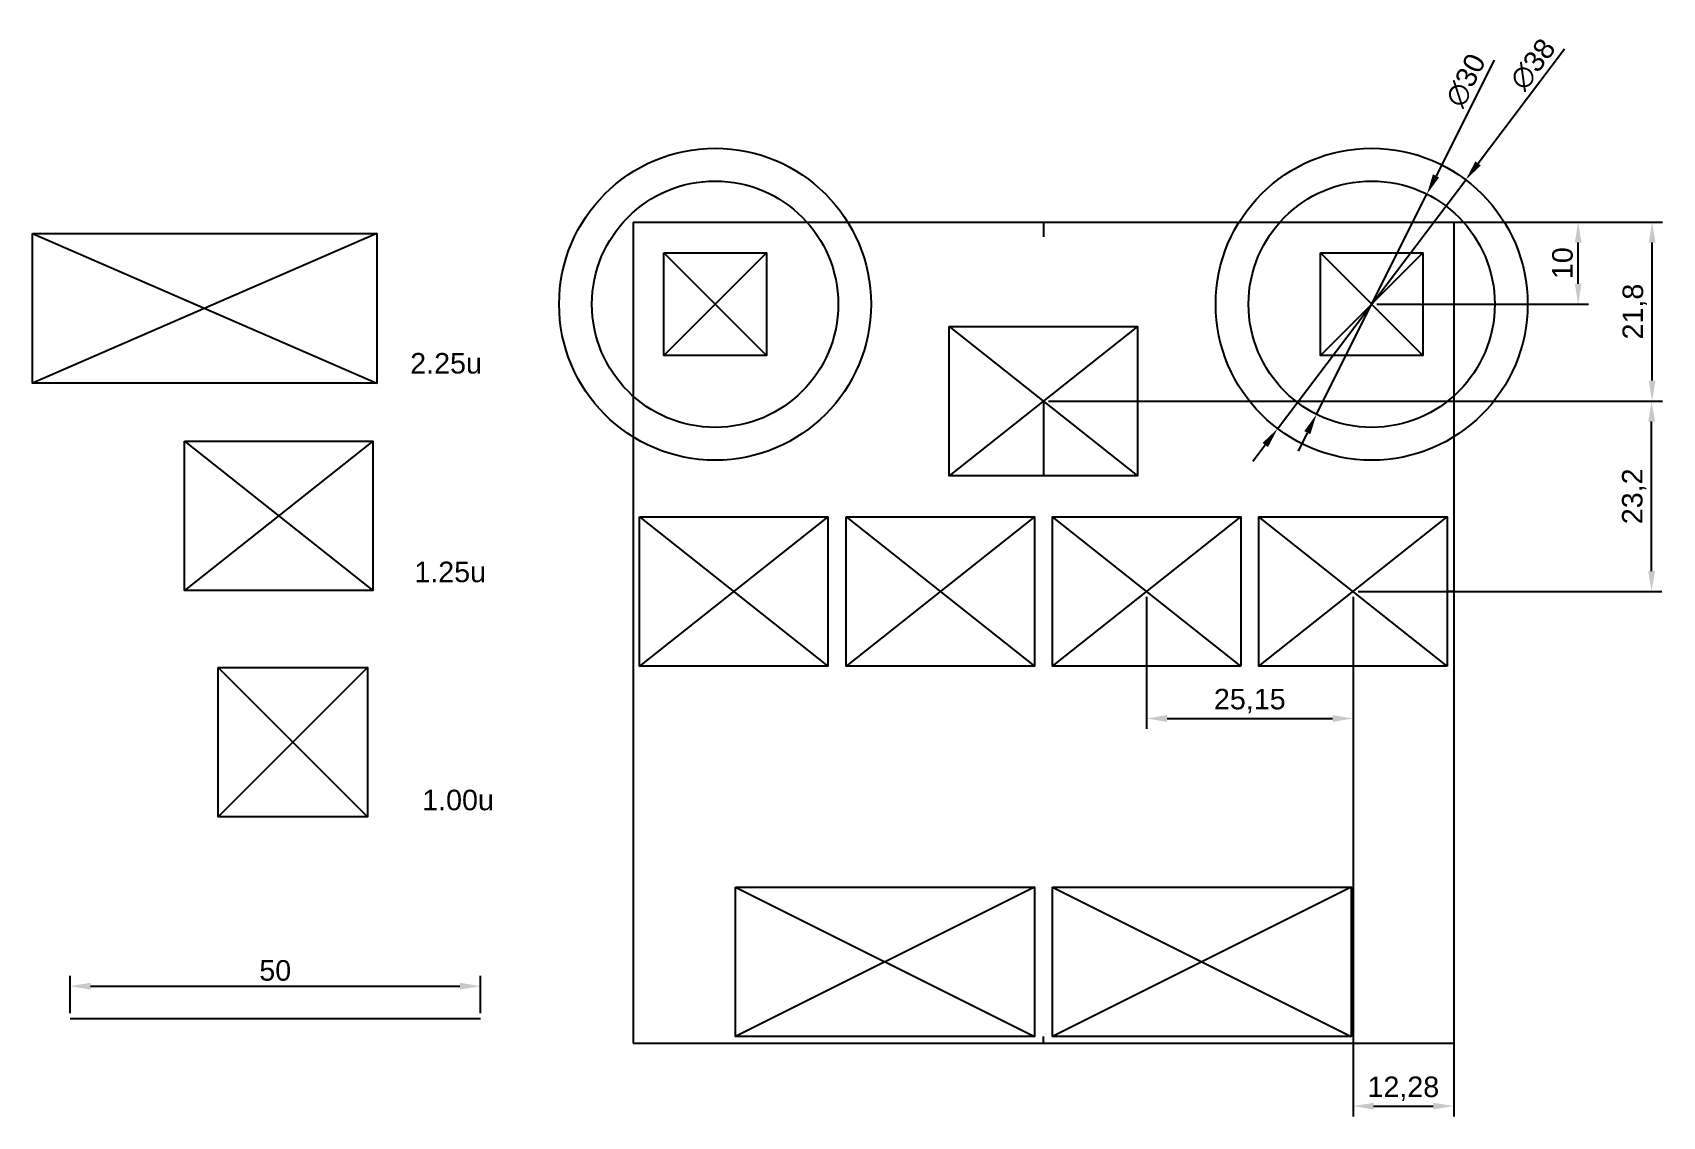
# Model space of a CAD drawing. Header units: millimetres. Extents: x 650 to 848, y 502 to 634.
import ezdxf

# ---------------------------------------------------------------- set-up
doc = ezdxf.new("R2010")
doc.units = ezdxf.units.MM
doc.styles.get("Standard").update_dxf_attribs({"font": 'arial.ttf'})
doc.dimstyles.new('ISO-25', dxfattribs={"dimtxt": 2.5, "dimasz": 2.5, "dimexe": 1.25, "dimexo": 0.625, "dimtad": 1, "dimtxsty": 'Standard', "dimcen": 2.5, "dimadec": 0, "dimazin": 0, "dimtfac": 1, "dimtmove": 0, "dimatfit": 3, "dimfxl": 1, "dimarcsym": 0})

# ---------------------------------------------------------------- blocks, each defined once
blk = doc.blocks.new('*D3')
at = {"color": 0, "lineweight": -2, "transparency": 16777216}
for p, q in [((773.65, 610.76), (848.44, 610.76)), ((847.19, 591.46), (847.19, 608.26)), ((773.65, 588.96), (848.44, 588.96))]:
    blk.add_line(p, q, dxfattribs=at)
at = {"color": 0, "transparency": 16777216}
for points in [[(846.78, 608.26), (847.61, 608.26), (847.19, 610.76)], [(846.78, 591.46), (847.61, 591.46), (847.19, 588.96)]]:
    blk.add_solid(points, dxfattribs=at)
at = {"layer": 'Defpoints', "color": 0, "transparency": 16777216}
for p in [(773.02, 610.76), (847.19, 610.76), (773.02, 588.96)]:
    blk.add_point(p, dxfattribs=at)
at = {"color": 0, "transparency": 16777216, "insert": (845.07, 599.86), "char_height": 2.5, "attachment_point": 5, "rotation": 90}
blk.add_mtext('21,8', dxfattribs=at)
blk = doc.blocks.new('*D4')
at = {"color": 0, "lineweight": -2, "transparency": 16777216}
for p, q in [((811.67, 588.96), (848.38, 588.96)), ((847.13, 568.26), (847.13, 586.46)), ((811.37, 565.76), (848.38, 565.76))]:
    blk.add_line(p, q, dxfattribs=at)
at = {"color": 0, "transparency": 16777216}
for points in [[(846.71, 586.46), (847.55, 586.46), (847.13, 588.96)], [(846.71, 568.26), (847.55, 568.26), (847.13, 565.76)]]:
    blk.add_solid(points, dxfattribs=at)
at = {"layer": 'Defpoints', "color": 0, "transparency": 16777216}
for p in [(811.05, 588.96), (847.13, 588.96), (810.75, 565.76)]:
    blk.add_point(p, dxfattribs=at)
at = {"color": 0, "transparency": 16777216, "insert": (845, 577.36), "char_height": 2.5, "attachment_point": 5, "rotation": 90}
blk.add_mtext('23,2', dxfattribs=at)
blk = doc.blocks.new('*D5')
at = {"color": 0, "lineweight": -2, "transparency": 16777216}
for p, q in [((810.75, 565.13), (810.75, 501.84)), ((823.02, 565.13), (823.02, 501.84)), ((813.25, 503.09), (820.52, 503.09))]:
    blk.add_line(p, q, dxfattribs=at)
at = {"color": 0, "transparency": 16777216}
for points in [[(813.25, 503.5), (813.25, 502.67), (810.75, 503.09)], [(820.52, 503.5), (820.52, 502.67), (823.02, 503.09)]]:
    blk.add_solid(points, dxfattribs=at)
at = {"layer": 'Defpoints', "color": 0, "transparency": 16777216}
for p in [(810.75, 565.76), (823.02, 565.76), (823.02, 503.09)]:
    blk.add_point(p, dxfattribs=at)
at = {"color": 0, "transparency": 16777216, "insert": (816.88, 505.21), "char_height": 2.5, "attachment_point": 5}
blk.add_mtext('12,28', dxfattribs=at)
blk = doc.blocks.new('*D6')
at = {"color": 0, "lineweight": -2, "transparency": 16777216}
for p, q in [((836.51, 631.81), (825.99, 617.9)), ((801.56, 585.6), (824.48, 615.91)), ((800.05, 583.61), (798.54, 581.62))]:
    blk.add_line(p, q, dxfattribs=at)
at = {"color": 0, "transparency": 16777216}
for points in [[(825.66, 618.16), (826.32, 617.65), (824.48, 615.91)], [(799.72, 583.86), (800.39, 583.36), (801.56, 585.6)]]:
    blk.add_solid(points, dxfattribs=at)
at = {"layer": 'Defpoints', "color": 0, "transparency": 16777216}
for p in [(824.48, 615.91), (801.56, 585.6)]:
    blk.add_point(p, dxfattribs=at)
at = {"color": 0, "transparency": 16777216, "insert": (832.66, 629.98), "char_height": 2.5, "attachment_point": 5, "rotation": 52.8981}
blk.add_mtext('∅38', dxfattribs=at)
blk = doc.blocks.new('*D7')
at = {"color": 0, "lineweight": -2, "transparency": 16777216}
for p, q in [((827.94, 630.5), (820.87, 616.4)), ((806.3, 587.35), (819.75, 614.17)), ((805.18, 585.11), (804.06, 582.88))]:
    blk.add_line(p, q, dxfattribs=at)
at = {"color": 0, "transparency": 16777216}
for points in [[(820.49, 616.59), (821.24, 616.21), (819.75, 614.17)], [(804.81, 585.3), (805.55, 584.93), (806.3, 587.35)]]:
    blk.add_solid(points, dxfattribs=at)
at = {"layer": 'Defpoints', "color": 0, "transparency": 16777216}
for p in [(819.75, 614.17), (806.3, 587.35)]:
    blk.add_point(p, dxfattribs=at)
at = {"color": 0, "transparency": 16777216, "insert": (824.49, 628.02), "char_height": 2.5, "attachment_point": 5, "rotation": 63.3678}
blk.add_mtext('∅30', dxfattribs=at)
blk = doc.blocks.new('*D10')
at = {"color": 0, "lineweight": -2, "transparency": 16777216}
for p, q in [((654.43, 514.39), (654.43, 518.94)), ((704.43, 514.39), (704.43, 518.94)), ((656.93, 517.69), (701.93, 517.69))]:
    blk.add_line(p, q, dxfattribs=at)
at = {"color": 0, "transparency": 16777216}
for points in [[(656.93, 518.11), (656.93, 517.28), (654.43, 517.69)], [(701.93, 518.11), (701.93, 517.28), (704.43, 517.69)]]:
    blk.add_solid(points, dxfattribs=at)
at = {"layer": 'Defpoints', "color": 0, "transparency": 16777216}
for p in [(704.43, 517.69), (654.43, 513.76), (704.43, 513.76)]:
    blk.add_point(p, dxfattribs=at)
at = {"color": 0, "transparency": 16777216, "insert": (679.43, 519.6), "char_height": 2.5, "attachment_point": 5}
blk.add_mtext('50', dxfattribs=at)
blk = doc.blocks.new('*D11')
at = {"color": 0, "lineweight": -2, "transparency": 16777216}
for p, q in [((785.6, 565.13), (785.6, 549.05)), ((810.75, 565.13), (810.75, 549.05)), ((788.1, 550.3), (808.25, 550.3))]:
    blk.add_line(p, q, dxfattribs=at)
at = {"color": 0, "transparency": 16777216}
for points in [[(788.1, 550.72), (788.1, 549.88), (785.6, 550.3)], [(808.25, 550.72), (808.25, 549.88), (810.75, 550.3)]]:
    blk.add_solid(points, dxfattribs=at)
at = {"layer": 'Defpoints', "color": 0, "transparency": 16777216}
for p in [(785.6, 565.76), (810.75, 565.76), (810.75, 550.3)]:
    blk.add_point(p, dxfattribs=at)
at = {"color": 0, "transparency": 16777216, "insert": (798.17, 552.43), "char_height": 2.5, "attachment_point": 5}
blk.add_mtext('25,15', dxfattribs=at)
blk = doc.blocks.new('*D12')
at = {"color": 0, "lineweight": -2, "transparency": 16777216}
for p, q in [((813.65, 610.76), (839.43, 610.76)), ((838.18, 603.26), (838.18, 608.26)), ((813.65, 600.76), (839.43, 600.76))]:
    blk.add_line(p, q, dxfattribs=at)
at = {"color": 0, "transparency": 16777216}
for points in [[(837.77, 608.26), (838.6, 608.26), (838.18, 610.76)], [(837.77, 603.26), (838.6, 603.26), (838.18, 600.76)]]:
    blk.add_solid(points, dxfattribs=at)
at = {"layer": 'Defpoints', "color": 0, "transparency": 16777216}
for p in [(813.02, 610.76), (838.18, 610.76), (813.02, 600.76)]:
    blk.add_point(p, dxfattribs=at)
at = {"color": 0, "transparency": 16777216, "insert": (836.28, 605.76), "char_height": 2.5, "attachment_point": 5, "rotation": 90}
blk.add_mtext('10', dxfattribs=at)

msp = doc.modelspace()

# ---------------------------------------------------------------- linework, layer by layer
for p, q in [((723.022, 610.757), (823.022, 610.757)), ((723.022, 610.757), (723.022, 510.757)), ((773.022, 610.757), (773.022, 608.982)), ((823.022, 610.757), (823.022, 510.757)), ((649.864, 609.359), (691.814, 591.159)), ((691.814, 609.359), (649.864, 591.159)), ((726.772, 607.007), (739.272, 594.507)), ((739.272, 607.007), (726.772, 594.507)), ((806.772, 607.007), (819.272, 594.507)), ((819.272, 607.007), (806.772, 594.507)), ((761.547, 598.057), (784.497, 579.857)), ((784.497, 598.057), (761.547, 579.857)), ((773.022, 588.957), (773.022, 579.857)), ((668.356, 584.094), (691.306, 565.894)), ((691.306, 584.094), (668.356, 565.894)), ((723.822, 574.857), (746.772, 556.657)), ((746.772, 574.857), (723.822, 556.657)), ((748.972, 574.857), (771.922, 556.657)), ((771.922, 574.857), (748.972, 556.657)), ((797.072, 556.657), (774.122, 574.857)), ((774.122, 556.657), (797.072, 574.857)), ((822.222, 556.657), (799.272, 574.857)), ((799.272, 556.657), (822.222, 574.857)), ((823.022, 565.757), (822.222, 565.757)), ((672.463, 556.518), (690.663, 538.318)), ((690.663, 556.518), (672.463, 538.318)), ((735.522, 529.757), (771.922, 511.557)), ((771.922, 529.757), (735.522, 511.557)), ((774.122, 529.757), (810.522, 511.557)), ((810.522, 529.757), (774.122, 511.557)), ((654.432, 513.762), (704.432, 513.762)), ((723.022, 510.757), (823.022, 510.757)), ((773.022, 510.757), (773.022, 511.557))]:
    msp.add_line(p, q)
for points in [[(649.864, 609.359), (691.814, 609.359), (691.814, 591.159), (649.864, 591.159)], [(726.772, 607.007), (739.272, 607.007), (739.272, 594.507), (726.772, 594.507)], [(806.772, 607.007), (819.272, 607.007), (819.272, 594.507), (806.772, 594.507)], [(761.547, 598.057), (784.497, 598.057), (784.497, 579.857), (761.547, 579.857)], [(668.356, 584.094), (691.306, 584.094), (691.306, 565.894), (668.356, 565.894)], [(723.822, 574.857), (746.772, 574.857), (746.772, 556.657), (723.822, 556.657)], [(748.972, 574.857), (771.922, 574.857), (771.922, 556.657), (748.972, 556.657)], [(797.072, 556.657), (774.122, 556.657), (774.122, 574.857), (797.072, 574.857)], [(822.222, 556.657), (799.272, 556.657), (799.272, 574.857), (822.222, 574.857)], [(672.463, 556.518), (690.663, 556.518), (690.663, 538.318), (672.463, 538.318)], [(735.522, 529.757), (771.922, 529.757), (771.922, 511.557), (735.522, 511.557)], [(774.122, 529.757), (810.522, 529.757), (810.522, 511.557), (774.122, 511.557)]]:
    msp.add_lwpolyline(points, close=True)
for centre, radius in [((733.022, 600.757), 19), ((813.022, 600.757), 19), ((733.022, 600.757), 15), ((813.022, 600.757), 15)]:
    msp.add_circle(centre, radius)

# ---------------------------------------------------------------- texts
at = {"char_height": 2.5, "attachment_point": 1}
for s, insert in [('2.25u', (695.874, 594.82)), ('1.25u', (696.375, 569.405)), ('1.00u', (697.332, 541.624))]:
    msp.add_mtext_dynamic_manual_height_columns(s, width=31.28422, gutter_width=12.5, heights=[0], dxfattribs=dict(at, insert=insert))

# ---------------------------------------------------------------- dimensions: what is measured, and where the dimension line sits
for p1, p2, picture, middle in [((801.561, 585.603), (824.484, 615.911), '*D6', (834.228, 628.793)), ((806.298, 587.348), (819.746, 614.165), '*D7', (826.248, 627.132))]:
    dim = msp.add_diameter_dim_2p(p1=p1, p2=p2, dimstyle='ISO-25')
    dim.commit()
    dim.dimension.update_dxf_attribs({"geometry": picture, "text_midpoint": middle, "dimtype": 163})
for base, p1, p2, picture, middle in [((847.195, 610.757), (773.022, 588.957), (773.022, 610.757), '*D3', (845.067, 599.857)), ((838.185, 610.757), (813.022, 600.757), (813.022, 610.757), '*D12', (836.283, 605.757)), ((847.131, 588.957), (810.747, 565.757), (811.046, 588.957), '*D4', (845.004, 577.357))]:
    dim = msp.add_linear_dim(base=base, p1=p1, p2=p2, angle=90, dimstyle='ISO-25')
    dim.commit()
    dim.dimension.update_dxf_attribs({"geometry": picture, "text_midpoint": middle})
for base, p1, p2, picture, middle in [((810.747, 550.302), (785.597, 565.757), (810.747, 565.757), '*D11', (798.172, 552.429)), ((823.022300421, 503.086106805), (810.747300421, 565.756857184), (823.022300421, 565.756857184), '*D5', (816.884800421, 505.213494254)), ((704.432, 517.694), (654.432, 513.762), (704.432, 513.762), '*D10', (679.432, 519.596))]:
    dim = msp.add_linear_dim(base=base, p1=p1, p2=p2, dimstyle='ISO-25')
    dim.commit()
    dim.dimension.update_dxf_attribs({"geometry": picture, "text_midpoint": middle})

doc.saveas('drawing.dxf')
